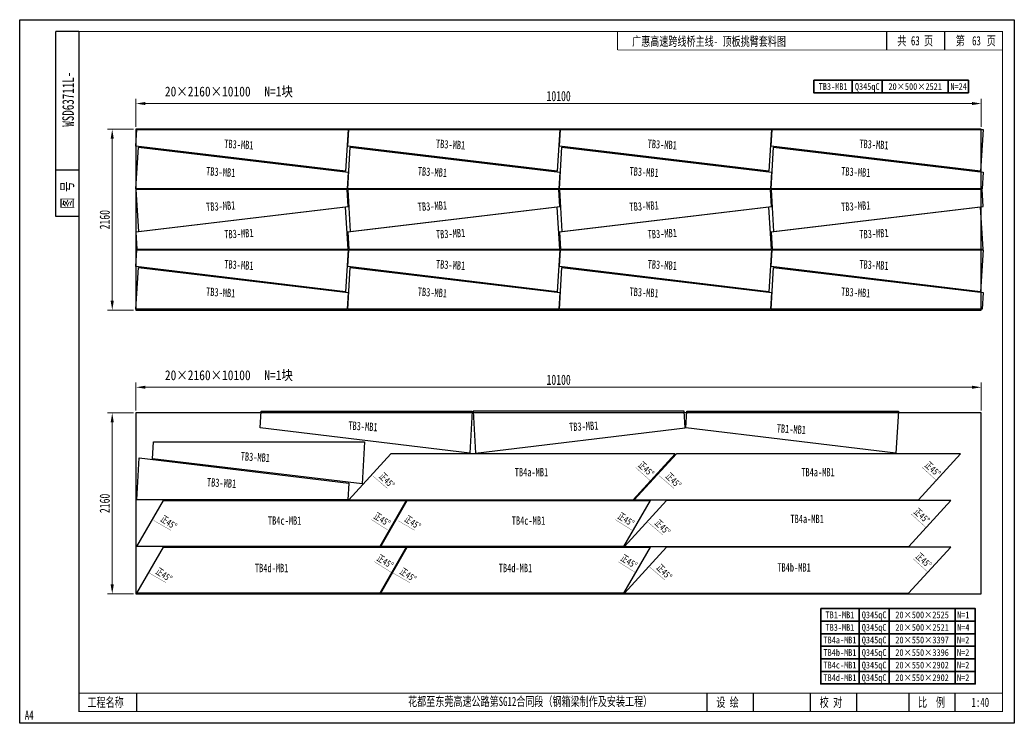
# Model space of a CAD drawing. Extents: x 1629247 to 2251351, y -601856 to -65897.
# Drawn here: x 2126836 to 2138716, y -217180 to -208780 of the extents above; entities that cross this region are included whole.
import ezdxf
from ezdxf.enums import TextEntityAlignment as Align

# ---------------------------------------------------------------- set-up
doc = ezdxf.new("R2010")
doc.units = 0
doc.header["$LTSCALE"] = 2
doc.header["$MEASUREMENT"] = 0
doc.header["$PDMODE"] = 35
doc.header["$PDSIZE"] = 50
doc.layers.get('0').update_dxf_attribs({"linetype": 'CONTINUOUS'})
doc.layers.get('Defpoints').update_dxf_attribs({"linetype": 'CONTINUOUS'})
doc.layers.add('1图框轮廓', color=7, linetype='CONTINUOUS', lineweight=35)
doc.layers.add('标注层', color=3, linetype='CONTINUOUS', lineweight=13)
doc.layers.add('A3', color=7, linetype='CONTINUOUS')
doc.styles.add('仿宋', font='仿宋_GB2312_1.ttf', dxfattribs={"width": 0.7})
doc.dimstyles.new('标准标注样式-45', dxfattribs={"dimscale": 45, "dimtxt": 2.7, "dimasz": 2.5, "dimexe": 1.25, "dimexo": 0.625, "dimtad": 1, "dimdec": 0, "dimdsep": 46, "dimtxsty": '仿宋', "dimcen": 2.5, "dimclrd": 3, "dimclre": 3, "dimclrt": 4, "dimazin": 0, "dimtfac": 1, "dimtdec": 0, "dimtmove": 0, "dimatfit": 3, "dimfxl": 1.25, "dimlwd": 13, "dimlwe": 13, "dimarcsym": 0})

# ---------------------------------------------------------------- blocks, each defined once
blk = doc.blocks.new('tukuangA4-')
at = {"layer": 'A3'}
for p, q in [((537, 7565), (537, 10327)), ((882, 10327), (537, 10327)), ((12951, 10051), (12951, 10327)), ((13814, 10051), (13814, 10327)), ((882, 8256), (537, 8256)), ((882, 7565), (537, 7565)), ((1745, 173), (1745, 449)), ((10266, 173), (10266, 449)), ((10957, 173), (10957, 449)), ((11811, 173), (11811, 449)), ((12502, 173), (12502, 449)), ((13280, 173), (13280, 449)), ((13971, 173), (13971, 449))]:
    blk.add_line(p, q, dxfattribs=at)
blk.add_lwpolyline([(14850, 10500), (14850, 0), (0, 0), (0, 10500)], close=True, dxfattribs=at)
for points, const_width in [([(882, 10327), (14677, 10327), (14677, 173), (882, 173), (882, 10327)], 17.3), ([(8927, 10051), (8927, 10327)], 13.8), ([(8927, 10051), (14677, 10051)], 13.8), ([(882, 449), (14677, 449)], 13.8)]:
    blk.add_lwpolyline(points, dxfattribs=dict(at, const_width=const_width))
at = {"layer": 'A3', "color": 7, "linetype": 'Continuous', "style": '仿宋', "width": 0.7}
for s, p in [('共    页', (13106, 10120)), ('第     页', (13977, 10120)), ('工程名称', (1009, 242)), ('花都至东莞高速公路第SG12合同段（钢箱梁制作及安装工程）', (5798, 255)), ('设 绘', (10401, 242)), ('校 对', (11946, 242)), ('比  例', (13415, 242))]:
    blk.add_text(s, height=138.1, dxfattribs=at).set_placement(p)
blk.add_text('WSD63711L-', height=172.6, rotation=90, dxfattribs=at).set_placement((806, 9316), align=Align.CENTER)
blk.add_text('图 号', height=172.6, rotation=90, dxfattribs=at).set_placement((793, 7681))
blk.add_text('A4', height=138.1, dxfattribs=at).set_placement((139, 50), align=Align.CENTER)
blk = doc.blocks.new('*D1133')
at = {"color": 3, "lineweight": 13, "ltscale": 3}
for p, q in [((2128195, -210087), (2127883, -210087)), ((2128195, -212247), (2127883, -212247))]:
    blk.add_line(p, q, dxfattribs=at)
at = {"color": 3, "linetype": 'ByBlock', "lineweight": 13, "ltscale": 3}
blk.add_line((2127939, -210200), (2127939, -212135), dxfattribs=at)
at = {"color": 3, "ltscale": 3}
for points in [[(2127920, -210200), (2127958, -210200), (2127939, -210087)], [(2127920, -212135), (2127958, -212135), (2127939, -212247)]]:
    blk.add_solid(points, dxfattribs=at)
at = {"layer": 'Defpoints', "color": 0, "ltscale": 3}
for p in [(2128223, -210087), (2127939, -212247), (2128223, -212247)]:
    blk.add_point(p, dxfattribs=at)
at = {"color": 4, "ltscale": 3, "insert": (2127850, -211167), "char_height": 121.5, "attachment_point": 5, "rotation": 90, "style": '仿宋'}
blk.add_mtext('2160', dxfattribs=at)
blk = doc.blocks.new('*D1134')
at = {"color": 3, "lineweight": 13, "ltscale": 3}
for p, q in [((2128223, -210059), (2128223, -209723)), ((2138323, -210059), (2138323, -209723))]:
    blk.add_line(p, q, dxfattribs=at)
at = {"color": 3, "linetype": 'ByBlock', "lineweight": 13, "ltscale": 3}
blk.add_line((2128336, -209780), (2138211, -209780), dxfattribs=at)
at = {"color": 3, "ltscale": 3}
for points in [[(2128336, -209761), (2128336, -209798), (2128223, -209780)], [(2138211, -209761), (2138211, -209798), (2138323, -209780)]]:
    blk.add_solid(points, dxfattribs=at)
at = {"layer": 'Defpoints', "color": 0, "ltscale": 3}
for p in [(2138323, -209780), (2128223, -210087), (2138323, -210087)]:
    blk.add_point(p, dxfattribs=at)
at = {"color": 4, "ltscale": 3, "insert": (2133273, -209691), "char_height": 121.5, "attachment_point": 5, "style": '仿宋'}
blk.add_mtext('10100', dxfattribs=at)
blk = doc.blocks.new('*D1135')
at = {"color": 3, "lineweight": 13, "ltscale": 3}
for p, q in [((2128195, -213476), (2127883, -213476)), ((2128195, -215636), (2127883, -215636))]:
    blk.add_line(p, q, dxfattribs=at)
at = {"color": 3, "linetype": 'ByBlock', "lineweight": 13, "ltscale": 3}
blk.add_line((2127939, -213589), (2127939, -215524), dxfattribs=at)
at = {"color": 3, "ltscale": 3}
for points in [[(2127920, -213589), (2127958, -213589), (2127939, -213476)], [(2127920, -215524), (2127958, -215524), (2127939, -215636)]]:
    blk.add_solid(points, dxfattribs=at)
at = {"layer": 'Defpoints', "color": 0, "ltscale": 3}
for p in [(2128223, -213476), (2127939, -215636), (2128223, -215636)]:
    blk.add_point(p, dxfattribs=at)
at = {"color": 4, "ltscale": 3, "insert": (2127850, -214556), "char_height": 121.5, "attachment_point": 5, "rotation": 90, "style": '仿宋'}
blk.add_mtext('2160', dxfattribs=at)
blk = doc.blocks.new('*D1136')
at = {"color": 3, "lineweight": 13, "ltscale": 3}
for p, q in [((2128223, -213448), (2128223, -213112)), ((2138323, -213448), (2138323, -213112))]:
    blk.add_line(p, q, dxfattribs=at)
at = {"color": 3, "linetype": 'ByBlock', "lineweight": 13, "ltscale": 3}
blk.add_line((2128336, -213169), (2138211, -213169), dxfattribs=at)
at = {"color": 3, "ltscale": 3}
for points in [[(2128336, -213150), (2128336, -213187), (2128223, -213169)], [(2138211, -213150), (2138211, -213187), (2138323, -213169)]]:
    blk.add_solid(points, dxfattribs=at)
at = {"layer": 'Defpoints', "color": 0, "ltscale": 3}
for p in [(2138323, -213169), (2128223, -213476), (2138323, -213476)]:
    blk.add_point(p, dxfattribs=at)
at = {"color": 4, "ltscale": 3, "insert": (2133273, -213080), "char_height": 121.5, "attachment_point": 5, "style": '仿宋'}
blk.add_mtext('10100', dxfattribs=at)

msp = doc.modelspace()

# ---------------------------------------------------------------- linework, layer by layer
at = {"color": 8, "ltscale": 3}
for points in [[(2128223, -212247), (2138323, -212247), (2138323, -210087), (2128223, -210087)], [(2128223, -215636.1), (2138323, -215636.1), (2138323, -213476.1), (2128223, -213476.1)]]:
    msp.add_lwpolyline(points, close=True, dxfattribs=at)
at = {"color": 1}
for points in [[(2130757.3, -210088.9), (2130727.6, -210588), (2128223, -210288.6), (2128234.9, -210088.9)], [(2133286.8, -210088.9), (2133257, -210588), (2130752.5, -210288.6), (2130764.3, -210088.9)], [(2135816.2, -210088.9), (2135786.5, -210588), (2133281.9, -210288.6), (2133293.8, -210088.9)], [(2138345.7, -210088.9), (2138315.9, -210588), (2135811.3, -210288.6), (2135823.2, -210088.9)], [(2128223, -210798.3), (2128252.7, -210299.2), (2130757.3, -210598.6), (2130745.4, -210798.3)], [(2130752.5, -210798.3), (2130782.2, -210299.2), (2133286.8, -210598.6), (2133274.9, -210798.3)], [(2133281.9, -210798.3), (2133311.6, -210299.2), (2135816.2, -210598.6), (2135804.3, -210798.3)], [(2135811.3, -210798.3), (2135841.1, -210299.2), (2138345.7, -210598.6), (2138333.8, -210798.3)], [(2128223, -210808.3), (2128252.7, -211307.4), (2130757.3, -211007.9), (2130745.4, -210808.3)], [(2130752.5, -210808.3), (2130782.2, -211307.4), (2133286.8, -211007.9), (2133274.9, -210808.3)], [(2133281.9, -210808.3), (2133311.6, -211307.4), (2135816.2, -211007.9), (2135804.3, -210808.3)], [(2135811.3, -210808.3), (2135841.1, -211307.4), (2138345.7, -211007.9), (2138333.8, -210808.3)], [(2130757.3, -211517.6), (2130727.6, -211018.5), (2128223, -211318), (2128234.9, -211517.6)], [(2133286.8, -211517.6), (2133257, -211018.5), (2130752.5, -211318), (2130764.3, -211517.6)], [(2135816.2, -211517.6), (2135786.5, -211018.5), (2133281.9, -211318), (2133293.8, -211517.6)], [(2138345.7, -211517.6), (2138315.9, -211018.5), (2135811.3, -211318), (2135823.2, -211517.6)], [(2130757.3, -211527.6), (2130727.6, -212026.8), (2128223, -211727.3), (2128234.9, -211527.6)], [(2133286.8, -211527.6), (2133257, -212026.8), (2130752.5, -211727.3), (2130764.3, -211527.6)], [(2135816.2, -211527.6), (2135786.5, -212026.8), (2133281.9, -211727.3), (2133293.8, -211527.6)], [(2138345.7, -211527.6), (2138315.9, -212026.8), (2135811.3, -211727.3), (2135823.2, -211527.6)], [(2128223, -212237), (2128252.7, -211737.9), (2130757.3, -212037.4), (2130745.4, -212237)], [(2130752.5, -212237), (2130782.2, -211737.9), (2133286.8, -212037.4), (2133274.9, -212237)], [(2133281.9, -212237), (2133311.6, -211737.9), (2135816.2, -212037.4), (2135804.3, -212237)], [(2135811.3, -212237), (2135841.1, -211737.9), (2138345.7, -212037.4), (2138333.8, -212237)], [(2132240, -213455.1), (2132210.3, -213954.2), (2129705.7, -213654.7), (2129717.6, -213455.1)], [(2132250, -213455.1), (2132279.7, -213954.2), (2134784.3, -213654.7), (2134772.4, -213455.1)], [(2137332.9, -213455.1), (2137303.2, -213954.2), (2134794.3, -213654.7), (2134806.2, -213455.1)], [(2130954.1, -213822.5), (2130924.4, -214321.6), (2128419.8, -214022.1), (2128431.7, -213822.5)], [(2128233, -214512.5), (2128262.7, -214013.4), (2130767.3, -214312.9), (2130755.4, -214512.5)]]:
    msp.add_lwpolyline(points, close=True, dxfattribs=at)
for points in [[(2131269.3, -213962.5), (2130765.4, -214512.5), (2134162, -214512.5), (2134665.9, -213962.5), (2131269.3, -213962.5)], [(2134679.5, -213962.5), (2134175.6, -214512.5), (2137572.2, -214512.5), (2138076.1, -213962.5), (2134679.5, -213962.5)], [(2128233, -215070.5), (2128550.6, -214520.5), (2131452.7, -214520.5), (2131135.2, -215070.5), (2128233, -215070.5)], [(2131146.8, -215070.5), (2131464.3, -214520.5), (2134366.5, -214520.5), (2134048.9, -215070.5), (2131146.8, -215070.5)], [(2134562.8, -214520.5), (2134058.9, -215070.5), (2137455.6, -215070.5), (2137959.4, -214520.5), (2134562.8, -214520.5)], [(2128233, -215628.1), (2128550.5, -215078.1), (2131452.8, -215078.1), (2131135.2, -215628.1), (2128233, -215628.1)], [(2131146.8, -215628.1), (2131464.3, -215078.1), (2134366.5, -215078.1), (2134049, -215628.1), (2131146.8, -215628.1)], [(2134562.9, -215078.1), (2134059, -215628.1), (2137455.3, -215628.1), (2137959.1, -215078.1), (2134562.9, -215078.1)]]:
    msp.add_lwpolyline(points, dxfattribs=at)
at = {"layer": '1图框轮廓', "color": 30, "ltscale": 3}
for p, q in [((2136782.4, -209651.2), (2136782.4, -209501.2)), ((2137138.9, -209651.2), (2137138.9, -209501.2)), ((2137928.9, -209651.2), (2137928.9, -209501.2)), ((2136864.7, -215962.3), (2136864.7, -215812.3)), ((2137221.2, -215962.3), (2137221.2, -215812.3)), ((2138011.2, -215962.3), (2138011.2, -215812.3)), ((2136864.7, -216112.3), (2136864.7, -215962.3)), ((2137221.2, -216112.3), (2137221.2, -215962.3)), ((2138011.2, -216112.3), (2138011.2, -215962.3)), ((2136864.7, -216262.3), (2136864.7, -216112.3)), ((2137221.2, -216262.3), (2137221.2, -216112.3)), ((2138011.2, -216262.3), (2138011.2, -216112.3)), ((2136864.7, -216412.3), (2136864.7, -216262.3)), ((2137221.2, -216412.3), (2137221.2, -216262.3)), ((2138011.2, -216412.3), (2138011.2, -216262.3)), ((2136864.7, -216562.3), (2136864.7, -216412.3)), ((2137221.2, -216562.3), (2137221.2, -216412.3)), ((2138011.2, -216562.3), (2138011.2, -216412.3)), ((2136864.7, -216712.3), (2136864.7, -216562.3)), ((2137221.2, -216712.3), (2137221.2, -216562.3)), ((2138011.2, -216712.3), (2138011.2, -216562.3))]:
    msp.add_line(p, q, dxfattribs=at)
for points in [[(2136322.4, -209501.2), (2138168.9, -209501.2), (2138168.9, -209651.2), (2136322.4, -209651.2)], [(2136404.7, -215812.3), (2138251.2, -215812.3), (2138251.2, -215962.3), (2136404.7, -215962.3)], [(2136404.7, -215962.3), (2138251.2, -215962.3), (2138251.2, -216112.3), (2136404.7, -216112.3)], [(2136404.7, -216112.3), (2138251.2, -216112.3), (2138251.2, -216262.3), (2136404.7, -216262.3)], [(2136404.7, -216262.3), (2138251.2, -216262.3), (2138251.2, -216412.3), (2136404.7, -216412.3)], [(2136404.7, -216412.3), (2138251.2, -216412.3), (2138251.2, -216562.3), (2136404.7, -216562.3)], [(2136404.7, -216562.3), (2138251.2, -216562.3), (2138251.2, -216712.3), (2136404.7, -216712.3)]]:
    msp.add_lwpolyline(points, close=True, dxfattribs=at)
at = {"layer": '标注层', "color": 42}
for points in [[(2134369.5, -214286.1, 0, 16.7, 0), (2134332.6, -214252.6, 3.33, 3.33, 0), (2134192, -214125.1, 3.33, 3.33, 0)], [(2137793.2, -214286.1, 0, 16.7, 0), (2137756.3, -214252.6, 3.33, 3.33, 0), (2137615.8, -214125.1, 3.33, 3.33, 0)], [(2131046.2, -214221.4, 0, 16.7, 0), (2131084.1, -214253.9, 3.33, 3.33, 0), (2131228, -214377.5, 3.33, 3.33, 0)], [(2134470, -214221.4, 0, 16.7, 0), (2134507.8, -214253.9, 3.33, 3.33, 0), (2134651.8, -214377.5, 3.33, 3.33, 0)], [(2128431.4, -214757.9, 0, 16.7, 0), (2128474.7, -214782.6, 3.33, 3.33, 0), (2128639.4, -214876.8, 3.33, 3.33, 0)], [(2131237.5, -214877.2, 0, 16.7, 0), (2131195.3, -214850.5, 3.33, 3.33, 0), (2131035, -214749.1, 3.33, 3.33, 0)], [(2131345.2, -214757.9, 0, 16.7, 0), (2131388.4, -214782.6, 3.33, 3.33, 0), (2131553.1, -214876.8, 3.33, 3.33, 0)], [(2134151.2, -214877.2, 0, 16.7, 0), (2134109.1, -214850.5, 3.33, 3.33, 0), (2133948.7, -214749.1, 3.33, 3.33, 0)], [(2134339.7, -214779.4, 0, 16.7, 0), (2134377.6, -214811.9, 3.33, 3.33, 0), (2134521.5, -214935.5, 3.33, 3.33, 0)], [(2137663, -214844.1, 0, 16.7, 0), (2137626.1, -214810.6, 3.33, 3.33, 0), (2137485.6, -214683.1, 3.33, 3.33, 0)], [(2131273.4, -215379.8, 0, 16.7, 0), (2131231.3, -215353.1, 3.33, 3.33, 0), (2131070.9, -215251.7, 3.33, 3.33, 0)], [(2134187.2, -215379.8, 0, 16.7, 0), (2134145, -215353.1, 3.33, 3.33, 0), (2133984.7, -215251.7, 3.33, 3.33, 0)], [(2137685, -215377.1, 0, 16.7, 0), (2137648.1, -215343.6, 3.33, 3.33, 0), (2137507.6, -215216.1, 3.33, 3.33, 0)], [(2128374, -215383.9, 0, 16.7, 0), (2128417.3, -215408.6, 3.33, 3.33, 0), (2128582, -215502.8, 3.33, 3.33, 0)], [(2131290.6, -215385.5, 0, 16.7, 0), (2131333.9, -215410.3, 3.33, 3.33, 0), (2131498.6, -215504.5, 3.33, 3.33, 0)], [(2134360.2, -215315, 0, 16.7, 0), (2134398, -215347.5, 3.33, 3.33, 0), (2134542, -215471.1, 3.33, 3.33, 0)]]:
    msp.add_lwpolyline(points, format="xyseb", dxfattribs=at)

# ---------------------------------------------------------------- block references
at = {"color": 8, "xscale": 0.8000000002793968, "yscale": 0.7999999999883585, "zscale": 0.8}
msp.add_blockref('tukuangA4-', (2126835.6, -217180.4), dxfattribs=at)

# ---------------------------------------------------------------- texts
at = {"color": 7, "style": '仿宋', "width": 0.85}
for s, height, p in [('N=1块', 118.12, (2129756.2, -209694.7)), ('20×2160×10100', 118.125, (2128568.1, -209694.7)), ('20×2160×10100', 118.125, (2128568.1, -213083.7)), ('N=1块', 118.12, (2129756.2, -213083.7))]:
    msp.add_text(s, height=height, dxfattribs=at).set_placement(p)
for s, p in [('TB3-MB1', (2136552.4, -209576.2)), ('Q345qC', (2136960.7, -209576.2)), ('20×500×2521', (2137533.9, -209576.2)), ('N=24 ', (2138077.4, -209576.2)), ('TB1-MB1', (2136634.7, -215887.3)), ('Q345qC', (2137043, -215887.3)), ('20×500×2525', (2137616.2, -215887.3)), ('N=1 ', (2138132.9, -215887.3)), ('TB3-MB1', (2136634.7, -216037.3)), ('Q345qC', (2137043, -216037.3)), ('20×500×2521', (2137616.2, -216037.3)), ('N=4 ', (2138132.9, -216037.3)), ('TB4a-MB1', (2136634.7, -216187.3)), ('Q345qC', (2137043, -216187.3)), ('20×550×3397', (2137616.2, -216187.3)), ('N=2 ', (2138131.2, -216187.3)), ('TB4b-MB1', (2136634.7, -216337.3)), ('Q345qC', (2137043, -216337.3)), ('20×550×3396', (2137616.2, -216337.3)), ('N=2 ', (2138131.2, -216337.3)), ('TB4c-MB1', (2136634.7, -216487.3)), ('Q345qC', (2137043, -216487.3)), ('20×550×2902', (2137616.2, -216487.3)), ('N=2 ', (2138131.2, -216487.3)), ('TB4d-MB1', (2136634.7, -216637.3)), ('Q345qC', (2137043, -216637.3)), ('20×550×2902', (2137616.2, -216637.3)), ('N=2 ', (2138131.2, -216637.3))]:
    msp.add_text(s, height=81, dxfattribs=at).set_placement(p, align=Align.MIDDLE_CENTER)
at = {"layer": 'A3', "color": 6, "linetype": 'Continuous', "style": '仿宋', "width": 0.7}
for s, height, p in [('广惠高速跨线桥主线- 顶板挑臂套料图', 110.476, (2134151.5, -209090.9)), ('TB4a-MB1', 100, (2132748.6, -214232.9)), ('TB4a-MB1', 100, (2136172.3, -214232.9)), ('TB4c-MB1', 100, (2129799.3, -214811)), ('TB4c-MB1', 100, (2132713, -214811)), ('TB4a-MB1', 100, (2136042.1, -214790.9)), ('TB4d-MB1', 100, (2129643.7, -215377.5)), ('TB4d-MB1', 100, (2132557.5, -215377.5)), ('TB4b-MB1', 100, (2135885.9, -215370.5))]:
    msp.add_text(s, height=height, dxfattribs=at).set_placement(p)
at = {"layer": 'A3', "color": 1, "linetype": 'Continuous', "style": '仿宋', "width": 0.7}
for p in [(2137482.6, -209084.7), (2138213.3, -209084.7)]:
    msp.add_text('63', height=110.48, dxfattribs=at).set_placement(p)
at = {"layer": 'A3', "color": 6, "linetype": 'Continuous', "style": '仿宋', "width": 0.7}
for s, rotation, p in [('TB3-MB1', 356.59081, (2129275.1, -210308.4)), ('TB3-MB1', 356.59081, (2131804.6, -210308.4)), ('TB3-MB1', 356.59081, (2134334, -210308.4)), ('TB3-MB1', 356.59081, (2136863.5, -210308.4)), ('TB3-MB1', 356.59081, (2129058, -210636.7)), ('TB3-MB1', 356.59081, (2131587.5, -210636.7)), ('TB3-MB1', 356.59081, (2134116.9, -210636.7)), ('TB3-MB1', 356.59081, (2136646.4, -210636.7)), ('TB3-MB1', 3.40919, (2129063.7, -211064.8)), ('TB3-MB1', 3.40919, (2131593.1, -211064.8)), ('TB3-MB1', 3.40919, (2134122.6, -211064.8)), ('TB3-MB1', 3.40919, (2136652, -211064.8)), ('TB3-MB1', 3.40919, (2129280.8, -211393.1)), ('TB3-MB1', 3.40919, (2131810.2, -211393.1)), ('TB3-MB1', 3.40919, (2134339.7, -211393.1)), ('TB3-MB1', 3.40919, (2136869.1, -211393.1)), ('TB3-MB1', 356.59081, (2129275.1, -211747.1)), ('TB3-MB1', 356.59081, (2131804.6, -211747.1)), ('TB3-MB1', 356.59081, (2134334, -211747.1)), ('TB3-MB1', 356.59081, (2136863.5, -211747.1)), ('TB3-MB1', 356.59081, (2129058, -212075.5)), ('TB3-MB1', 356.59081, (2131587.5, -212075.5)), ('TB3-MB1', 356.59081, (2134116.9, -212075.5)), ('TB3-MB1', 356.59081, (2136646.4, -212075.5)), ('TB3-MB1', 356.59081, (2130757.8, -213674.6)), ('TB3-MB1', 3.40919, (2133401, -213694.3)), ('TB1-MB1', 356.59659, (2135876.6, -213708.5)), ('TB3-MB1', 356.59081, (2129471.9, -214042)), ('TB3-MB1', 356.59081, (2129068, -214351))]:
    msp.add_text(s, height=100, rotation=rotation, dxfattribs=at).set_placement(p)
at = {"layer": 'A3', "color": 7, "linetype": 'Continuous', "style": '仿宋', "width": 0.7}
msp.add_text('1:40', height=110.48, dxfattribs=at).set_placement((2138206.2, -216987.2))
at = {"layer": '标注层', "color": 42, "style": '仿宋', "width": 0.7}
for rotation, p in [(317.77545, (2134216.8, -214107)), (317.77545, (2137640.6, -214107)), (315.49341, (2131120.9, -214238.2)), (315.49341, (2134544.6, -214238.2)), (327.67458, (2131056.3, -214727.1)), (327.67458, (2133970.1, -214727.1)), (317.77545, (2137510.4, -214665)), (326.37656, (2128507.9, -214760.3)), (326.37656, (2131421.6, -214760.3)), (315.49341, (2134414.4, -214796.2)), (317.77545, (2137532.4, -215198.1)), (327.67458, (2131092.3, -215229.6)), (327.67458, (2134006, -215229.6)), (326.37656, (2128450.5, -215386.3)), (326.37656, (2131367.1, -215388)), (315.49341, (2134434.8, -215331.9))]:
    msp.add_text('正45%%D', height=81, rotation=rotation, dxfattribs=at).set_placement(p)

# ---------------------------------------------------------------- dimensions: what is measured, and where the dimension line sits
at = {"color": 8, "ltscale": 3}
for base, p1, p2, picture, middle in [((2138323, -209779.7), (2128223, -210087), (2138323, -210087), '*D1134', (2133273, -209690.8)), ((2138323, -213168.7), (2128223, -213476.1), (2138323, -213476.1), '*D1136', (2133273, -213079.9))]:
    dim = msp.add_linear_dim(base=base, p1=p1, p2=p2, dimstyle='标准标注样式-45', dxfattribs=at)
    dim.commit()
    dim.dimension.update_dxf_attribs({"geometry": picture, "text_midpoint": middle})
for base, p1, p2, picture, middle in [((2127939.2, -212247), (2128223, -210087), (2128223, -212247), '*D1133', (2127850.3, -211167)), ((2127939.2, -215636.1), (2128223, -213476.1), (2128223, -215636.1), '*D1135', (2127850.3, -214556.1))]:
    dim = msp.add_linear_dim(base=base, p1=p1, p2=p2, angle=90, dimstyle='标准标注样式-45', dxfattribs=at)
    dim.commit()
    dim.dimension.update_dxf_attribs({"geometry": picture, "text_midpoint": middle})

doc.saveas('drawing.dxf')
